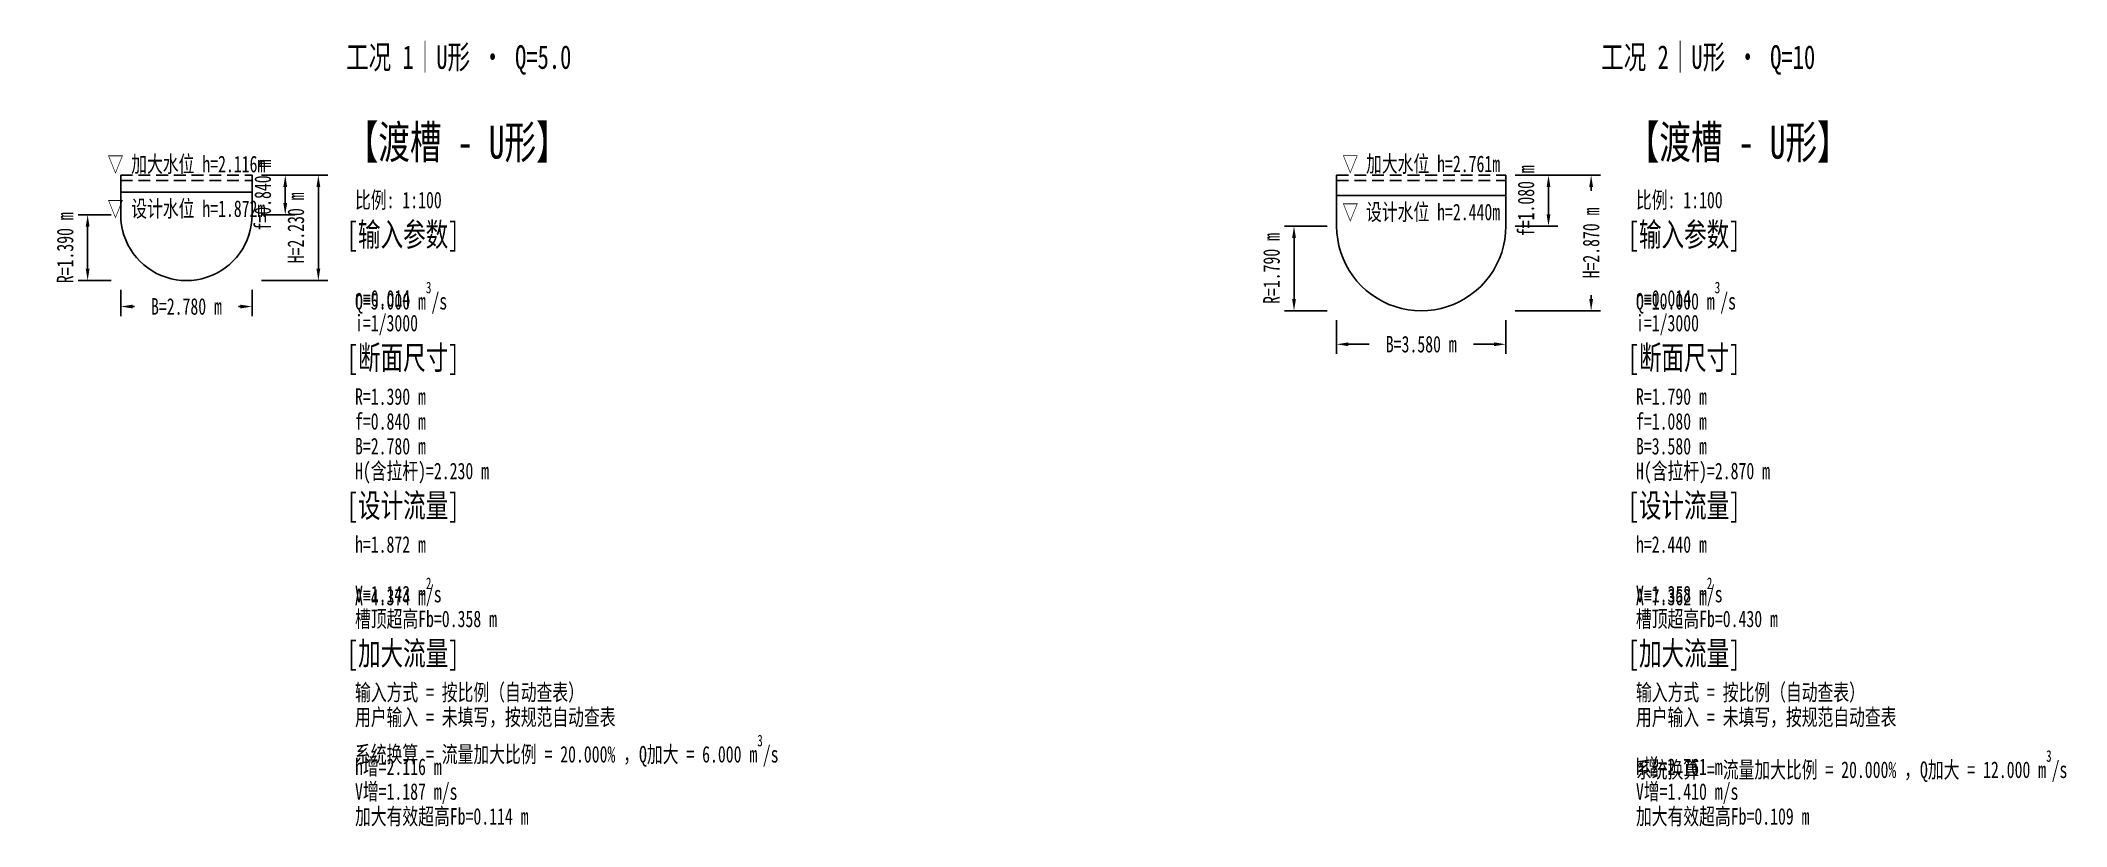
# Model space of a CAD drawing. Header units: millimetres. Extents: x 0 to 459, y -359 to 209.
# Drawn here: x 30 to 458.7, y 43.1 to 209.5 of the extents above.
import ezdxf
from ezdxf.enums import TextEntityAlignment as Align

# ---------------------------------------------------------------- set-up
doc = ezdxf.new("R2010")
doc.units = ezdxf.units.MM
doc.header["$LTSCALE"] = 5
doc.linetypes.add('DASHED', pattern=[0.75, 0.5, -0.25])
for name, color, linetype in [('工况1_加大水位', 4, 'Continuous'), ('工况1_参数文字', 3, 'Continuous'), ('工况1_尺寸标注', 2, 'Continuous'), ('工况1_设计水位', 5, 'Continuous'), ('工况1_轮廓线', 7, 'Continuous'), ('工况2_加大水位', 4, 'Continuous'), ('工况2_参数文字', 3, 'Continuous'), ('工况2_尺寸标注', 2, 'Continuous'), ('工况2_设计水位', 5, 'Continuous'), ('工况2_轮廓线', 7, 'Continuous')]:
    doc.layers.add(name, color=color, linetype=linetype)
doc.styles.add('FANGSONG', font='仿宋_GB2312', dxfattribs={"width": 0.7})
doc.dimstyles.new('CAD_DIM', dxfattribs={"dimtxt": 3.5, "dimasz": 2.5, "dimexe": 2, "dimexo": 2, "dimgap": 1, "dimtad": 1, "dimdec": 3, "dimtxsty": 'FANGSONG', "dimcen": 2.5, "dimazin": 3, "dimtfac": 1, "dimtmove": 0, "dimatfit": 3, "dimarcsym": 0})

# ---------------------------------------------------------------- blocks, each defined once
blk = doc.blocks.new('_CLOSEDFILLED')
at = {"color": 0, "linetype": 'ByBlock'}
blk.add_solid([(-1, 0.16), (0, 0), (-1, -0.16)], dxfattribs=at)
blk = doc.blocks.new('*D0')
at = {"transparency": 16777216}
for p, q in [((47.0056, 156.65), (47.0056, 151.1456)), ((74.8056, 156.65), (74.8056, 151.1456)), ((49.5056, 153.1456), (49.8806, 153.1456)), ((71.9306, 153.1456), (72.3056, 153.1456))]:
    blk.add_line(p, q, dxfattribs=at)
at = {"layer": 'Defpoints', "transparency": 16777216}
for p in [(47.0056, 158.65), (74.8056, 158.65), (47.0056, 153.1456)]:
    blk.add_point(p, dxfattribs=at)
at = {"layer": '工况1_尺寸标注', "transparency": 16777216, "xscale": 2.5, "yscale": 2.5, "rotation": 180}
blk.add_blockref('_CLOSEDFILLED', (47.0056, 153.1456), dxfattribs=at)
at = {"layer": '工况1_尺寸标注', "transparency": 16777216, "xscale": 2.5, "yscale": 2.5}
blk.add_blockref('_CLOSEDFILLED', (74.8056, 153.1456), dxfattribs=at)
at = {"layer": '工况1_尺寸标注', "transparency": 16777216, "insert": (60.9056, 153.1456), "char_height": 3.5, "attachment_point": 5, "style": 'FANGSONG'}
blk.add_mtext('B=2.780 m', dxfattribs=at)
blk = doc.blocks.new('*D4')
at = {"transparency": 16777216}
for p, q in [((76.8056, 180.95), (90.8168, 180.95)), ((88.8168, 161.15), (88.8168, 178.45)), ((76.8056, 158.65), (90.8168, 158.65))]:
    blk.add_line(p, q, dxfattribs=at)
at = {"layer": 'Defpoints', "transparency": 16777216}
for p in [(74.8056, 180.95), (74.8056, 158.65), (88.8168, 158.65)]:
    blk.add_point(p, dxfattribs=at)
at = {"layer": '工况1_尺寸标注', "transparency": 16777216, "xscale": 2.5, "yscale": 2.5}
for p, rotation in [((88.8168, 180.95), 90), ((88.8168, 158.65), 270)]:
    blk.add_blockref('_CLOSEDFILLED', p, dxfattribs=dict(at, rotation=rotation))
at = {"layer": '工况1_尺寸标注', "transparency": 16777216, "insert": (84.0668, 169.8), "char_height": 3.5, "attachment_point": 5, "rotation": 90, "style": 'FANGSONG'}
blk.add_mtext('H=2.230 m', dxfattribs=at)
blk = doc.blocks.new('*D5')
at = {"transparency": 16777216}
for p, q in [((304.2692, 150.25), (304.2692, 143.1616)), ((340.0692, 150.25), (340.0692, 143.1616)), ((306.7692, 145.1616), (311.1442, 145.1616)), ((333.1942, 145.1616), (337.5692, 145.1616))]:
    blk.add_line(p, q, dxfattribs=at)
at = {"layer": 'Defpoints', "transparency": 16777216}
for p in [(304.2692, 152.25), (340.0692, 152.25), (304.2692, 145.1616)]:
    blk.add_point(p, dxfattribs=at)
at = {"layer": '工况2_尺寸标注', "transparency": 16777216, "xscale": 2.5, "yscale": 2.5, "rotation": 180}
blk.add_blockref('_CLOSEDFILLED', (304.2692, 145.1616), dxfattribs=at)
at = {"layer": '工况2_尺寸标注', "transparency": 16777216, "xscale": 2.5, "yscale": 2.5}
blk.add_blockref('_CLOSEDFILLED', (340.0692, 145.1616), dxfattribs=at)
at = {"layer": '工况2_尺寸标注', "transparency": 16777216, "insert": (322.1692, 145.1616), "char_height": 3.5, "attachment_point": 5, "style": 'FANGSONG'}
blk.add_mtext('B=3.580 m', dxfattribs=at)
blk = doc.blocks.new('*D8')
at = {"transparency": 16777216}
for p, q in [((342.0692, 180.95), (360.1124, 180.95)), ((358.1124, 177.625), (358.1124, 178.45)), ((358.1124, 154.75), (358.1124, 155.575)), ((342.0692, 152.25), (360.1124, 152.25))]:
    blk.add_line(p, q, dxfattribs=at)
at = {"layer": 'Defpoints', "transparency": 16777216}
for p in [(340.0692, 180.95), (340.0692, 152.25), (358.1124, 152.25)]:
    blk.add_point(p, dxfattribs=at)
at = {"layer": '工况2_尺寸标注', "transparency": 16777216, "xscale": 2.5, "yscale": 2.5}
for p, rotation in [((358.1124, 180.95), 90), ((358.1124, 152.25), 270)]:
    blk.add_blockref('_CLOSEDFILLED', p, dxfattribs=dict(at, rotation=rotation))
at = {"layer": '工况2_尺寸标注', "transparency": 16777216, "insert": (358.1124, 166.6), "char_height": 3.5, "attachment_point": 5, "rotation": 90, "style": 'FANGSONG'}
blk.add_mtext('H=2.870 m', dxfattribs=at)

msp = doc.modelspace()

# ---------------------------------------------------------------- linework, layer by layer
at = {"layer": '工况1_加大水位', "linetype": 'DASHED'}
msp.add_line((47.0056, 179.8149), (74.8056, 179.8149), dxfattribs=at)
at = {"layer": '工况1_设计水位'}
msp.add_line((47.0056, 177.3676), (74.8056, 177.3676), dxfattribs=at)
at = {"layer": '工况1_轮廓线'}
for p, q in [((47.0056, 172.55), (47.0056, 180.95)), ((74.8056, 172.55), (74.8056, 180.95)), ((47.0056, 172.55), (47.0484, 171.4594)), ((74.7628, 171.4594), (74.8056, 172.55)), ((47.0484, 171.4594), (47.1767, 170.3756)), ((47.1767, 170.3756), (47.3897, 169.3051)), ((47.3897, 169.3051), (47.6859, 168.2547)), ((47.6859, 168.2547), (48.0637, 167.2307)), ((48.0637, 167.2307), (48.5206, 166.2395)), ((73.2906, 166.2395), (73.7475, 167.2307)), ((73.7475, 167.2307), (74.1253, 168.2547)), ((74.1253, 168.2547), (74.4215, 169.3051)), ((74.4215, 169.3051), (74.6345, 170.3756)), ((74.6345, 170.3756), (74.7628, 171.4594)), ((48.5206, 166.2395), (49.0539, 165.2873)), ((49.0539, 165.2873), (49.6603, 164.3798)), ((49.6603, 164.3798), (50.336, 163.5227)), ((50.336, 163.5227), (51.0768, 162.7212)), ((70.7344, 162.7212), (71.4752, 163.5227)), ((71.4752, 163.5227), (72.1509, 164.3798)), ((72.1509, 164.3798), (72.7573, 165.2873)), ((72.7573, 165.2873), (73.2906, 166.2395)), ((51.0768, 162.7212), (51.8783, 161.9804)), ((51.8783, 161.9804), (52.7354, 161.3047)), ((52.7354, 161.3047), (53.6429, 160.6983)), ((53.6429, 160.6983), (54.5951, 160.165)), ((54.5951, 160.165), (55.5863, 159.7081)), ((55.5863, 159.7081), (56.6103, 159.3303)), ((56.6103, 159.3303), (57.6607, 159.0341)), ((57.6607, 159.0341), (58.7312, 158.8211)), ((58.7312, 158.8211), (59.815, 158.6928)), ((59.815, 158.6928), (60.9056, 158.65)), ((60.9056, 158.65), (61.9962, 158.6928)), ((61.9962, 158.6928), (63.08, 158.8211)), ((63.08, 158.8211), (64.1505, 159.0341)), ((64.1505, 159.0341), (65.2009, 159.3303)), ((65.2009, 159.3303), (66.2249, 159.7081)), ((66.2249, 159.7081), (67.2161, 160.165)), ((67.2161, 160.165), (68.1683, 160.6983)), ((68.1683, 160.6983), (69.0758, 161.3047)), ((69.0758, 161.3047), (69.9329, 161.9804)), ((69.9329, 161.9804), (70.7344, 162.7212))]:
    msp.add_line(p, q, dxfattribs=at)
at = {"layer": '工况1_轮廓线', "linetype": 'DASHED'}
msp.add_line((47.0056, 180.95), (74.8056, 180.95), dxfattribs=at)
at = {"layer": '工况2_加大水位', "linetype": 'DASHED'}
msp.add_line((304.2692, 179.8569), (340.0692, 179.8569), dxfattribs=at)
at = {"layer": '工况2_设计水位'}
msp.add_line((304.2692, 176.6548), (340.0692, 176.6548), dxfattribs=at)
at = {"layer": '工况2_轮廓线'}
for p, q in [((304.2692, 170.15), (304.2692, 180.95)), ((340.0692, 170.15), (340.0692, 180.95)), ((304.2692, 170.15), (304.3244, 168.7456)), ((304.3244, 168.7456), (304.4896, 167.3498)), ((304.4896, 167.3498), (304.7638, 165.9713)), ((339.5746, 165.9713), (339.8488, 167.3498)), ((339.8488, 167.3498), (340.014, 168.7456)), ((340.014, 168.7456), (340.0692, 170.15)), ((304.7638, 165.9713), (305.1453, 164.6186)), ((305.1453, 164.6186), (305.6318, 163.3)), ((305.6318, 163.3), (306.2202, 162.0236)), ((338.1182, 162.0236), (338.7066, 163.3)), ((338.7066, 163.3), (339.1931, 164.6186)), ((339.1931, 164.6186), (339.5746, 165.9713)), ((306.2202, 162.0236), (306.9069, 160.7973)), ((306.9069, 160.7973), (307.6878, 159.6286)), ((307.6878, 159.6286), (308.5579, 158.5249)), ((335.7805, 158.5249), (336.6506, 159.6286)), ((336.6506, 159.6286), (337.4315, 160.7973)), ((337.4315, 160.7973), (338.1182, 162.0236)), ((308.5579, 158.5249), (309.512, 157.4928)), ((309.512, 157.4928), (310.5441, 156.5387)), ((310.5441, 156.5387), (311.6478, 155.6686)), ((311.6478, 155.6686), (312.8165, 154.8877)), ((312.8165, 154.8877), (314.0428, 154.201)), ((330.2956, 154.201), (331.5219, 154.8877)), ((331.5219, 154.8877), (332.6906, 155.6686)), ((332.6906, 155.6686), (333.7943, 156.5387)), ((333.7943, 156.5387), (334.8264, 157.4928)), ((334.8264, 157.4928), (335.7805, 158.5249)), ((314.0428, 154.201), (315.3192, 153.6126)), ((315.3192, 153.6126), (316.6378, 153.1261)), ((316.6378, 153.1261), (317.9905, 152.7446)), ((317.9905, 152.7446), (319.369, 152.4704)), ((319.369, 152.4704), (320.7648, 152.3052)), ((320.7648, 152.3052), (322.1692, 152.25)), ((322.1692, 152.25), (323.5736, 152.3052)), ((323.5736, 152.3052), (324.9694, 152.4704)), ((324.9694, 152.4704), (326.3479, 152.7446)), ((326.3479, 152.7446), (327.7006, 153.1261)), ((327.7006, 153.1261), (329.0192, 153.6126)), ((329.0192, 153.6126), (330.2956, 154.201))]:
    msp.add_line(p, q, dxfattribs=at)
at = {"layer": '工况2_轮廓线', "linetype": 'DASHED'}
msp.add_line((304.2692, 180.95), (340.0692, 180.95), dxfattribs=at)

# ---------------------------------------------------------------- texts
at = {"layer": '工况1_加大水位', "style": 'FANGSONG', "width": 0.7}
msp.add_text('▽ 加大水位 h=2.116m', height=3.5, dxfattribs=at).set_placement((60.9056, 181.5649), align=Align.CENTER)
at = {"layer": '工况1_参数文字', "style": 'FANGSONG', "width": 0.7}
msp.add_text('工况 1｜U形 · Q=5.0', height=5, dxfattribs=at).set_placement((118.5108, 203.45), align=Align.CENTER)
for s, height, p in [('【渡槽 - U形】', 7, (94.8216, 184.45)), ('比例: 1:100', 3.5, (96.5716, 173.95)), ('[输入参数]', 5, (94.8216, 165.9)), ('n=0.014', 3.5, (96.5716, 153.15)), ('i=1/3000', 3.5, (96.5716, 147.9)), ('[断面尺寸]', 5, (94.8216, 139.85)), ('R=1.390 m', 3.5, (96.5716, 132.35)), ('f=0.840 m', 3.5, (96.5716, 127.1)), ('B=2.780 m', 3.5, (96.5716, 121.85)), ('H(含拉杆)=2.230 m', 3.5, (96.5716, 116.6)), ('[设计流量]', 5, (94.8216, 108.55)), ('h=1.872 m', 3.5, (96.5716, 101.05)), ('V=1.143 m/s', 3.5, (96.5716, 90.55)), ('槽顶超高Fb=0.358 m', 3.5, (96.5716, 85.3)), ('[加大流量]', 5, (94.8216, 77.25)), ('输入方式 = 按比例（自动查表）', 3.5, (96.5716, 69.75)), ('用户输入 = 未填写，按规范自动查表', 3.5, (96.5716, 64.5)), ('h增=2.116 m', 3.5, (96.5716, 54)), ('V增=1.187 m/s', 3.5, (96.5716, 48.75)), ('加大有效超高Fb=0.114 m', 3.5, (96.5716, 43.5))]:
    msp.add_text(s, height=height, dxfattribs=at).set_placement(p)
at = {"layer": '工况1_参数文字', "char_height": 3.5, "attachment_point": 1, "style": 'FANGSONG'}
for s, insert in [('Q=5.000 m{\\H0.7x;\\S3^ ;}/s', (96.5716, 158.4)), ('A=4.374 m{\\H0.7x;\\S2^ ;}', (96.5716, 95.8)), ('系统换算 = 流量加大比例 = 20.000% ，Q加大 = 6.000 m{\\H0.7x;\\S3^ ;}/s', (96.5716, 62.5278))]:
    msp.add_mtext(s, dxfattribs=dict(at, insert=insert))
at = {"layer": '工况1_设计水位', "style": 'FANGSONG', "width": 0.7}
msp.add_text('▽ 设计水位 h=1.872m', height=3.5, dxfattribs=at).set_placement((60.9056, 172.1176), align=Align.CENTER)
at = {"layer": '工况2_加大水位', "style": 'FANGSONG', "width": 0.7}
msp.add_text('▽ 加大水位 h=2.761m', height=3.5, dxfattribs=at).set_placement((322.1692, 181.6069), align=Align.CENTER)
at = {"layer": '工况2_参数文字', "style": 'FANGSONG', "width": 0.7}
msp.add_text('工况 2｜U形 · Q=10', height=5, dxfattribs=at).set_placement((382.8714, 203.45), align=Align.CENTER)
for s, height, p in [('【渡槽 - U形】', 7, (365.8452, 184.45)), ('比例: 1:100', 3.5, (367.5952, 173.95)), ('[输入参数]', 5, (365.8452, 165.9)), ('n=0.014', 3.5, (367.5952, 153.15)), ('i=1/3000', 3.5, (367.5952, 147.9)), ('[断面尺寸]', 5, (365.8452, 139.85)), ('R=1.790 m', 3.5, (367.5952, 132.35)), ('f=1.080 m', 3.5, (367.5952, 127.1)), ('B=3.580 m', 3.5, (367.5952, 121.85)), ('H(含拉杆)=2.870 m', 3.5, (367.5952, 116.6)), ('[设计流量]', 5, (365.8452, 108.55)), ('h=2.440 m', 3.5, (367.5952, 101.05)), ('V=1.358 m/s', 3.5, (367.5952, 90.55)), ('槽顶超高Fb=0.430 m', 3.5, (367.5952, 85.3)), ('[加大流量]', 5, (365.8452, 77.25)), ('输入方式 = 按比例（自动查表）', 3.5, (367.5952, 69.75)), ('用户输入 = 未填写，按规范自动查表', 3.5, (367.5952, 64.5)), ('h增=2.761 m', 3.5, (367.5952, 54)), ('V增=1.410 m/s', 3.5, (367.5952, 48.75)), ('加大有效超高Fb=0.109 m', 3.5, (367.5952, 43.5))]:
    msp.add_text(s, height=height, dxfattribs=at).set_placement(p)
at = {"layer": '工况2_参数文字', "char_height": 3.5, "attachment_point": 1, "style": 'FANGSONG'}
for s, insert in [('Q=10.000 m{\\H0.7x;\\S3^ ;}/s', (367.5952, 158.4)), ('A=7.362 m{\\H0.7x;\\S2^ ;}', (367.5952, 95.8)), ('系统换算 = 流量加大比例 = 20.000% ，Q加大 = 12.000 m{\\H0.7x;\\S3^ ;}/s', (367.5952, 59.25))]:
    msp.add_mtext(s, dxfattribs=dict(at, insert=insert))
at = {"layer": '工况2_设计水位', "style": 'FANGSONG', "width": 0.7}
msp.add_text('▽ 设计水位 h=2.440m', height=3.5, dxfattribs=at).set_placement((322.1692, 171.4048), align=Align.CENTER)

# ---------------------------------------------------------------- dimensions: what is measured, and where the dimension line sits
at = {"layer": '工况1_尺寸标注'}
for base, p1, p2, text in [((81.8112, 172.55), (74.8056, 172.55), (74.8056, 180.95), 'f=0.840 m'), ((40, 158.65), (47.0056, 158.65), (47.0056, 172.55), 'R=1.390 m')]:
    msp.add_linear_dim(base=base, p1=p1, p2=p2, angle=90, text=text, dimstyle='CAD_DIM', dxfattribs=at).render()
dim = msp.add_linear_dim(base=(88.8168, 158.65), p1=(74.8056, 158.65), p2=(74.8056, 180.95), angle=90, text='H=2.230 m', dimstyle='CAD_DIM', dxfattribs=at)
dim.commit()
dim.dimension.update_dxf_attribs({"geometry": '*D4', "text_midpoint": (84.0668, 169.8)})
dim = msp.add_linear_dim(base=(47.0056, 153.1456), p1=(47.0056, 158.65), p2=(74.8056, 158.65), text='B=2.780 m', dimstyle='CAD_DIM', dxfattribs=at)
dim.commit()
dim.dimension.update_dxf_attribs({"geometry": '*D0', "text_midpoint": (60.9056, 153.1456)})
at = {"layer": '工况2_尺寸标注'}
for base, p1, p2, text in [((349.0908, 170.15), (340.0692, 170.15), (340.0692, 180.95), 'f=1.080 m'), ((295.2476, 152.25), (304.2692, 152.25), (304.2692, 170.15), 'R=1.790 m')]:
    msp.add_linear_dim(base=base, p1=p1, p2=p2, angle=90, text=text, dimstyle='CAD_DIM', dxfattribs=at).render()
dim = msp.add_linear_dim(base=(358.1124, 152.25), p1=(340.0692, 152.25), p2=(340.0692, 180.95), angle=90, text='H=2.870 m', dimstyle='CAD_DIM', dxfattribs=at)
dim.commit()
dim.dimension.update_dxf_attribs({"geometry": '*D8', "text_midpoint": (358.1124, 166.6)})
dim = msp.add_linear_dim(base=(304.2692, 145.1616), p1=(304.2692, 152.25), p2=(340.0692, 152.25), text='B=3.580 m', dimstyle='CAD_DIM', dxfattribs=at)
dim.commit()
dim.dimension.update_dxf_attribs({"geometry": '*D5', "text_midpoint": (322.1692, 145.1616)})

doc.saveas('drawing.dxf')
